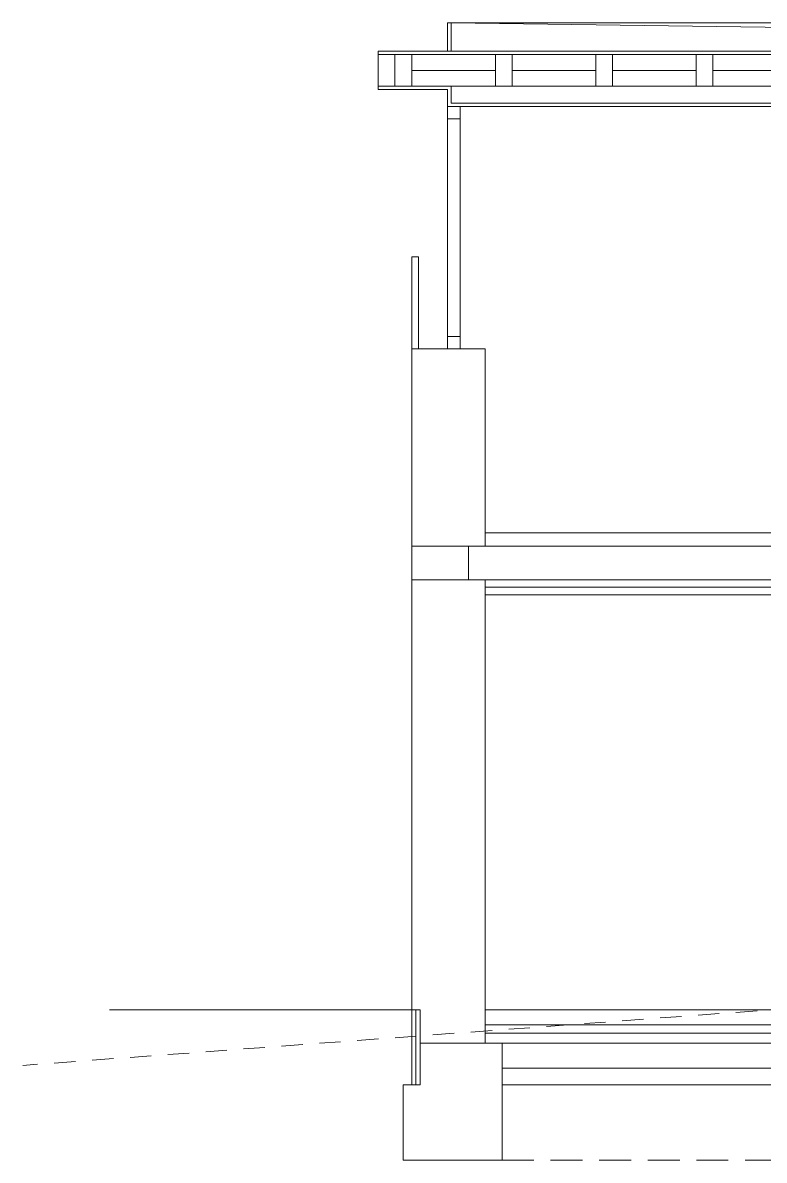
# Model space of a CAD drawing. Header units: metres. Extents: x -183 to 1639, y -350 to 198.
# Drawn here: x 768.22 to 772.66, y -233.59 to -226.79 of the extents above; entities that cross this region are included whole.
import ezdxf

# ---------------------------------------------------------------- set-up
doc = ezdxf.new("R2010")
doc.units = ezdxf.units.M
doc.header["$MEASUREMENT"] = 0
doc.linetypes.add('DASHED', pattern=[19.05, 12.7, -6.35])
doc.linetypes.add('ČÁRKOVANÁ', pattern=[19.05, 12.7, -6.35])
for name, color, linetype in [('dveře', 3, 'Continuous'), ('Krov', 3, 'Continuous'), ('okna', 4, 'Continuous'), ('pohled', 4, 'Continuous'), ('teren', 1, 'Continuous'), ('ZDIVO', 1, 'Continuous')]:
    doc.layers.add(name, color=color, linetype=linetype)
doc.linetypes.add('BATTING', pattern='A,0.00254,-2.54,[134,ltypeshp.shx,S=2.54,R=0,X=-2.54,Y=0],-5.08,[134,ltypeshp.shx,S=2.54,R=180,X=2.54,Y=0],-2.54', length=10.16254)

msp = doc.modelspace()

# ---------------------------------------------------------------- linework, layer by layer
at = {"linetype": 'Continuous', "lineweight": 0}
for p, q in [((770.9895, -229.8375), (770.9895, -229.9175)), ((770.8895, -229.9175), (770.5495, -229.9175)), ((777.0895, -229.9175), (770.8895, -229.9175)), ((770.8895, -229.9175), (770.8895, -230.1175)), ((770.8895, -230.1175), (770.5495, -230.1175)), ((770.8895, -230.1175), (777.0895, -230.1175)), ((770.9895, -230.2075), (770.9895, -230.1175))]:
    msp.add_line(p, q, dxfattribs=at)
at = {"layer": 'dveře', "linetype": 'Continuous', "lineweight": 0}
for p, q in [((770.7645, -228.7375), (770.7645, -227.2875)), ((770.8395, -228.7375), (770.8395, -227.2875)), ((770.7645, -227.3625), (770.8395, -227.3625)), ((770.5495, -228.7375), (770.5495, -228.1875)), ((770.5495, -228.1875), (770.5895, -228.1875)), ((770.5895, -228.1875), (770.5895, -228.7375)), ((770.7645, -228.6625), (770.8395, -228.6625))]:
    msp.add_line(p, q, dxfattribs=at)
at = {"layer": 'Krov', "linetype": 'Continuous', "lineweight": 0}
for p, q in [((779.0645, -226.9079), (770.7845, -226.7875)), ((770.3495, -226.9779), (780.8395, -226.9779)), ((770.3495, -227.1675), (780.8395, -227.1675)), ((770.7845, -227.2675), (770.7845, -227.1675)), ((770.7845, -227.2675), (779.0645, -227.2675))]:
    msp.add_line(p, q, dxfattribs=at)
for points in [[(770.4495, -226.9779), (770.5495, -226.9779), (770.5495, -227.1675), (770.4495, -227.1675)], [(771.0495, -226.9779), (771.1495, -226.9779), (771.1495, -227.1675), (771.0495, -227.1675)], [(771.6495, -226.9779), (771.7495, -226.9779), (771.7495, -227.1675), (771.6495, -227.1675)], [(772.2495, -226.9779), (772.3495, -226.9779), (772.3495, -227.1675), (772.2495, -227.1675)]]:
    msp.add_lwpolyline(points, close=True, dxfattribs=at)
at = {"layer": 'okna', "linetype": 'Continuous', "lineweight": 0}
for p, q in [((770.7645, -226.9579), (770.7645, -226.7875)), ((770.7845, -226.9579), (770.7845, -226.7875)), ((770.5495, -232.6875), (770.5495, -233.1375)), ((770.5495, -232.6875), (770.5995, -232.6875)), ((770.5995, -232.6875), (770.5995, -232.8875)), ((770.9895, -232.6875), (770.9895, -232.8875)), ((770.9895, -232.7775), (779.6895, -232.7775)), ((770.5995, -232.8875), (776.9895, -232.8875)), ((770.5995, -232.8875), (770.5995, -233.1375)), ((771.0895, -232.8875), (771.0895, -233.1375)), ((771.0895, -233.0375), (776.8895, -233.0375)), ((771.0895, -233.1375), (771.0895, -233.0375)), ((770.4995, -233.1375), (770.4995, -233.5875)), ((770.5995, -233.1375), (770.4995, -233.1375)), ((771.0895, -233.1375), (776.8895, -233.1375)), ((771.0895, -233.1375), (771.0895, -233.5875)), ((770.4995, -233.5875), (771.0895, -233.5875))]:
    msp.add_line(p, q, dxfattribs=at)
at = {"layer": 'okna', "linetype": 'BATTING', "lineweight": 0, "ltscale": 0.008}
for p, q in [((770.5495, -227.0727), (771.0495, -227.0727)), ((771.1495, -227.0727), (771.6495, -227.0727)), ((771.7495, -227.0727), (772.2495, -227.0727)), ((772.3495, -227.0727), (772.8495, -227.0727))]:
    msp.add_line(p, q, dxfattribs=at)
at = {"layer": 'okna', "linetype": 'BATTING', "lineweight": 0, "ltscale": 0.004}
msp.add_line((770.9895, -230.1625), (776.9895, -230.1625), dxfattribs=at)
at = {"layer": 'okna', "linetype": 'BATTING', "lineweight": 0, "ltscale": 0.0025}
msp.add_line((770.5745, -232.6875), (770.5745, -233.1375), dxfattribs=at)
at = {"layer": 'okna', "linetype": 'BATTING', "lineweight": 0, "ltscale": 0.005}
msp.add_line((770.9895, -232.8275), (779.6895, -232.8275), dxfattribs=at)
at = {"layer": 'okna', "linetype": 'DASHED', "lineweight": 0, "ltscale": 0.015}
msp.add_line((771.0895, -233.5875), (776.8895, -233.5875), dxfattribs=at)
at = {"layer": 'pohled', "lineweight": 0}
msp.add_line((770.7645, -226.7875), (780.5645, -226.7875), dxfattribs=at)
at = {"layer": 'teren', "linetype": 'ČÁRKOVANÁ', "lineweight": 0, "ltscale": 0.01, "flags": 128}
msp.add_lwpolyline([(792.5495, -231.4275), (779.6895, -232.1675), (768.2245, -233.0205)], dxfattribs=at)
at = {"layer": 'ZDIVO', "linetype": 'Continuous', "lineweight": 0}
for p, q in [((770.3495, -226.9579), (780.8395, -226.9579)), ((770.3495, -227.1875), (770.3495, -226.9579)), ((770.3495, -227.1875), (770.7645, -227.1875)), ((770.7645, -227.2875), (770.7645, -227.1875)), ((770.7645, -227.2875), (777.0395, -227.2875)), ((770.5495, -228.7375), (770.5495, -231.6575)), ((770.5495, -228.7375), (770.9895, -228.7375)), ((770.9895, -229.8375), (770.9895, -228.7375)), ((770.9895, -229.8375), (773.9895, -229.8375)), ((770.9895, -230.2075), (776.9895, -230.2075)), ((770.9895, -230.2075), (770.9895, -232.6875)), ((770.5495, -231.6575), (770.5495, -232.6875)), ((768.7432, -232.6875), (770.5495, -232.6875)), ((770.9895, -232.6875), (777.2395, -232.6875))]:
    msp.add_line(p, q, dxfattribs=at)

doc.saveas('drawing.dxf')
